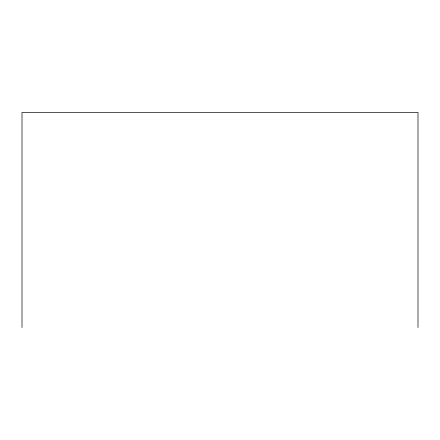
<?xml version="1.0" encoding="UTF-8"?>
<svg xmlns="http://www.w3.org/2000/svg" width="440" height="440" viewBox="0 0 440 440"><rect width="100%" height="100%" fill="white"/><g stroke="black" fill="none" stroke-linecap="round" stroke-linejoin="round"><path stroke-width="0.66" d="M418 327.564L418 112.437L22 112.437L22 327.564"/></g></svg>
